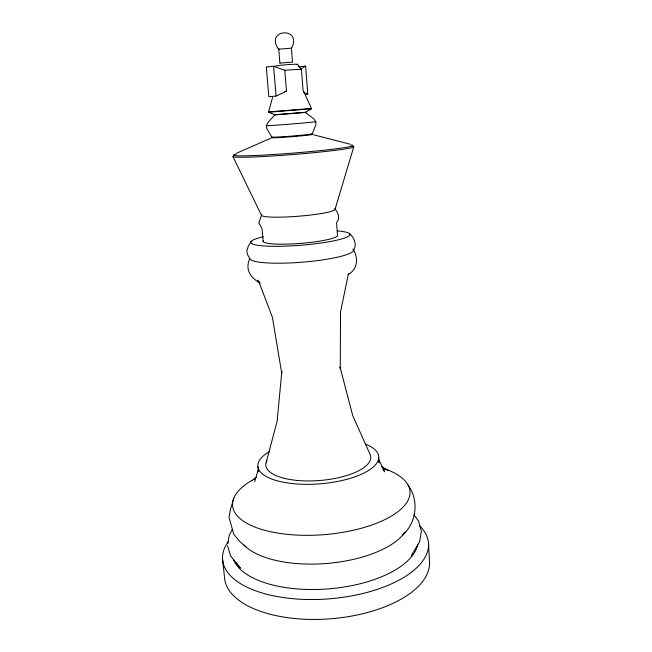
<?xml version="1.0" encoding="UTF-8"?>
<svg xmlns="http://www.w3.org/2000/svg" width="652" height="652" viewBox="0 0 652 652"><rect width="100%" height="100%" fill="white"/><g stroke="black" fill="none" stroke-linecap="round" stroke-linejoin="round"><path stroke-width="0.98" d="M227.833 543.768L229.284 535.251L232.34 529.277M348.258 274.655L340.531 311.892L340.262 368.616L340.042 367.043L352.716 415.585L370.002 454.232A52.625 19.462 -4.6 0 1 317.092 480.695A52.625 19.462 -4.6 0 1 266.994 460.516M251.346 241.232L248.436 245.894L246.782 250.955L247.401 254.329L249.773 258.608C244.736 269.61 250.645 277.85 260.115 283.107L257.426 280.132L258.787 281.623M266.277 462.064L277.108 421.331L281.827 371.51L281.705 373.107L272.365 317.182L258.787 281.631M297.483 64.287L301.452 69.479L303.05 90.139L311.452 108.46L268.575 111.908L272.585 97.401M233.815 498.177L230.417 509.603L229.031 517.338L233.758 534.224L239.651 541.413L245.991 546.955M335.006 209.496L353.743 146.904M254.671 481.559L258.657 468.323M312.21 133.88L315.902 124.605L315.796 121.655L313.742 118.786L305.25 112.429M411.355 555.471L419.554 541.942L421.42 531.282L418.568 521.152L413.914 514.721M291.525 48.346C302.805 26.08 263.954 29.006 278.706 49.381M348.901 273.53L348.005 274.663C357.981 269.17 358.657 257.768 352.936 248.95M402.471 535.333C416.546 522.651 419.366 500.589 408.095 485.104M274.834 114.899L267.923 122.535L266.399 125.616L266.758 128.55L271.892 137.107M251.859 480.654L256.342 477.068M306.024 112.03L310.988 109.12M301.216 68.615L305.633 66.096L307.777 94.206L306.065 94.353M276.073 96.088L286.505 91.215L284.81 70.302L273.587 66.235L266.309 67.001L268.836 96.724L276.073 96.088L273.587 66.235M236.66 153.147L270.8 138.216M279.887 63.073L278.746 49.193L291.411 48.158L292.52 62.103L279.912 63.13M274.842 114.703L305.821 112.234L305.201 112.242M268.575 111.908L269.683 111.785M298.657 66.806L305.633 66.096M269.814 112.087L268.705 112.209L311.379 108.778L310.491 108.819M284.883 91.353L286.505 91.215M284.81 70.302L288.078 70.057A14.711 0.546 -4.6 0 1 300.906 69.731M310.564 108.501L311.42 108.444M274.745 114.931L305.853 112.405M279.553 49.34L278.746 49.193M313.579 134.793L349.847 144.108M269.146 112.486L274.516 114.556M382.985 468.16L388.127 470.41L381.347 466.571M303.539 92.152L307.777 94.206M349.39 233.522C354.289 237.654 357.28 244.582 353.474 250.482A52.062 8.028 -4.6 0 1 301.566 262.243A52.062 8.028 -4.6 0 1 249.773 258.608M382.911 469.505L384.672 471.779L378.584 459.285M236.146 562.668L240.352 568.12L230.604 555.96L227.581 545.691M232.951 156.545L261.46 215.299M378.527 460.149L379.089 462.773L378.755 457.688M222.495 558.471L224.435 576.637A102.829 49.438 -4.6 0 0 329.562 618.862A102.829 49.438 -4.6 0 0 429.505 561.486L428.511 543.197M257.915 466.799L258.404 471.869M263.163 241.476L262.006 228.461L258.828 223.017L261.77 214.475A36.96 4.083 -4.6 0 0 298.07 216.26A36.96 4.083 -4.6 0 0 334.761 208.713C338.152 212.617 340.531 218.11 336.571 222.585L337.508 235.633A37.351 5.143 -4.6 0 1 296.603 243.677A37.351 5.143 -4.6 0 1 263.465 240.441M419.627 525.83A103.301 47.718 -4.6 0 1 329.773 598.789A103.301 47.718 -4.6 0 1 228.281 541.592M405.079 531.975A85.583 37.376 -4.6 0 1 326.277 563.499A85.583 37.376 -4.6 0 1 243.75 544.762M384.582 468.739A88.99 36.276 -4.6 0 1 385.943 519.057A88.99 36.276 -4.6 0 1 263.115 529.848A88.99 36.276 -4.6 0 1 251.99 480.385M253.734 479.407A88.99 36.276 -4.6 0 1 255.535 478.446M365.275 444.028A60.636 22.437 -4.6 0 1 360.377 474.689A60.636 22.437 -4.6 0 1 278.771 481.217A60.636 22.437 -4.6 0 1 269.227 451.714M337.475 230.922A49.731 6.846 -4.6 0 1 334.647 240.661A49.731 6.846 -4.6 0 1 265.918 246.065A49.731 6.846 -4.6 0 1 263.359 236.749M275.388 66.178A11.157 0.481 -4.6 0 1 287.32 64.678A11.157 0.481 -4.6 0 1 297.084 64.507M417.736 544.29A93.212 42.624 -4.6 0 1 329.341 588.813A93.212 42.624 -4.6 0 1 233.652 559.815M353.123 146.39A60.628 2.861 -4.6 0 1 292.789 154.54A60.628 2.861 -4.6 0 1 233.807 155.918M350.678 144.956A59.927 2.747 -4.6 0 1 292.21 153.163A59.927 2.747 -4.6 0 1 236.48 154.027M312.169 133.766A20.285 0.619 -4.6 0 1 291.843 136.081A20.285 0.619 -4.6 0 1 272.023 136.977M311.664 134.263A20.554 0.636 -4.6 0 1 293.889 136.521A20.554 0.636 -4.6 0 1 271.803 137.572M315.731 121.574A24.841 0.448 -4.6 0 1 290.816 124.076A24.841 0.448 -4.6 0 1 266.578 125.51"/></g></svg>
